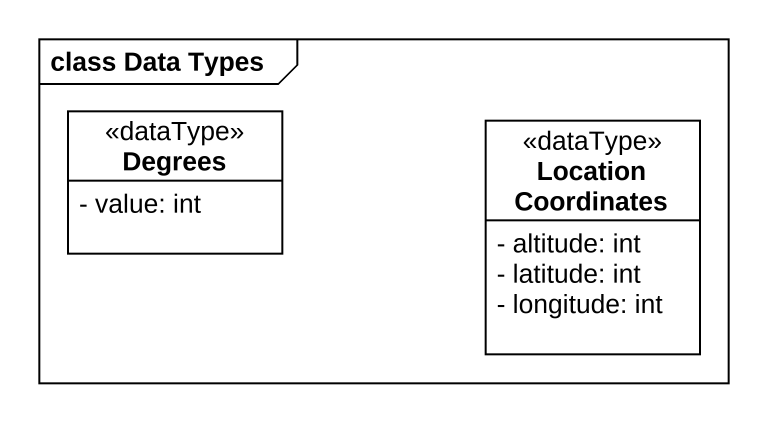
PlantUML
@startuml
mainframe class Data Types
hide circle
hide empty members
skinparam classAttributeIconSize 0
class Degrees <<dataType>> {
  - value: int
}
class "Location Coordinates" as Location_Coordinates <<dataType>> {
  - altitude: int
  - latitude: int
  - longitude: int
}
@enduml
